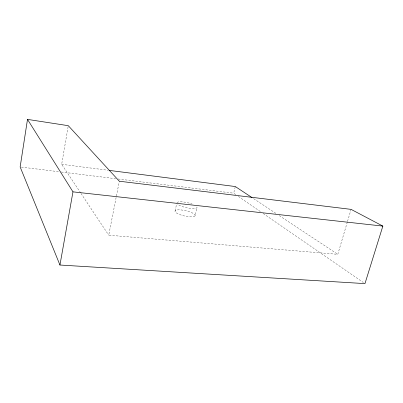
<?xml version="1.0" encoding="UTF-8"?>
<svg xmlns="http://www.w3.org/2000/svg" width="403" height="403" viewBox="0 0 403 403"><rect width="100%" height="100%" fill="white"/><g stroke="black" fill="none" stroke-linecap="round" stroke-linejoin="round"><path stroke-width="0.3" stroke-dasharray="2.02 1.51" d="M80.701 192.982L61.674 164.313L68.288 125.686M347.361 221.952L337.795 254.323L108.724 235.201L119.318 181.224M175.114 210.759L176.66 203.787M195.087 215.817A10.347 2.715 12.8 0 0 181.254 209.953A10.347 2.715 12.8 0 0 178.877 214.22A10.347 2.715 12.8 0 0 195.087 215.817L196.971 207.666M235.755 194.614L233.685 193.188L235.312 186.544M347.537 221.353L351.078 209.369M21.399 167.104L58.863 171.708M61.357 172.016L115.681 178.69M118.175 178.997L233.685 193.188M61.674 164.313L107.727 170.207M253.613 198.644L276.095 213.514M279.234 215.59L337.795 254.323M238.339 196.392L260.56 211.701M263.144 213.479L363.41 282.543M81.048 193.5L108.724 235.201M196.976 206.981A10.382 2.579 12.8 0 1 189.36 208.27A10.382 2.579 12.8 0 1 177.421 204.094M176.917 202.623A10.382 2.579 12.8 0 1 192.085 204.009"/><path stroke-width="0.6" d="M27.495 119.389L20.15 166.953L59.941 265.028L364.962 283.611L382.85 226.098L351.078 209.369L119.318 181.224L68.288 125.686L27.495 119.389L72.963 191.848L59.941 265.028M72.963 191.848L382.85 226.098M108.971 170.368L235.312 186.544L252.046 197.606"/></g></svg>
